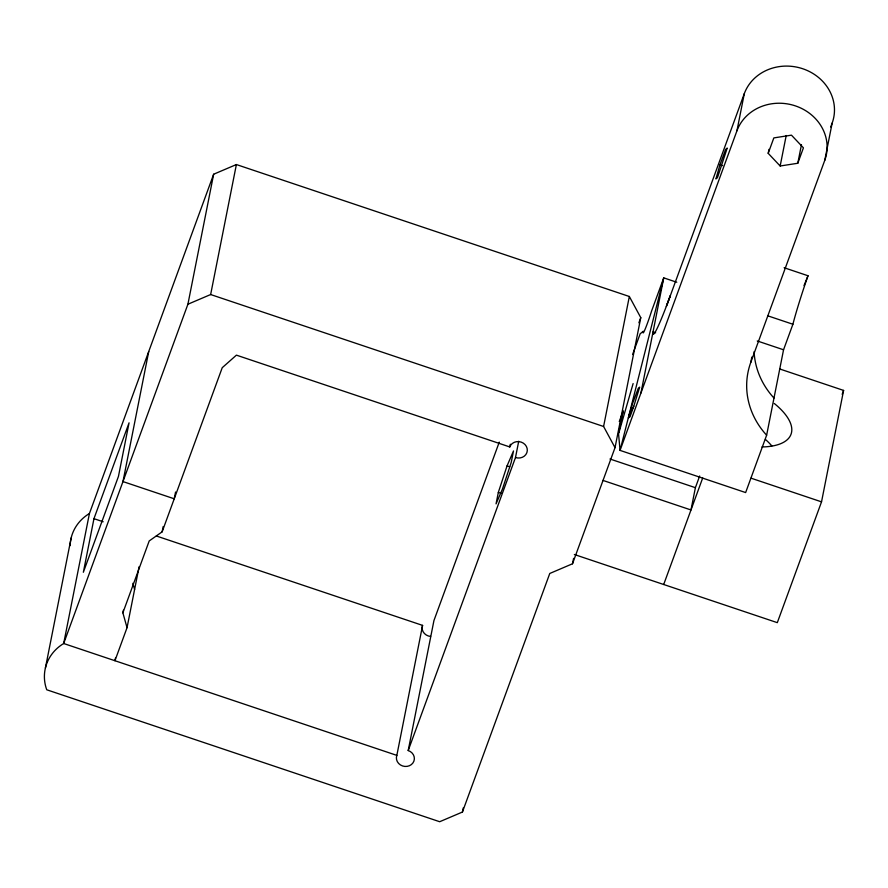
<?xml version="1.0" encoding="UTF-8"?>
<svg xmlns="http://www.w3.org/2000/svg" width="888" height="888" viewBox="0 0 888 888"><rect width="100%" height="100%" fill="white"/><g stroke="black" fill="none" stroke-linecap="round" stroke-linejoin="round"><path stroke-width="1.33" d="M784.126 267.732L807.991 275.746A54.29 3.208 -71.4 0 0 792.906 324.253L783.549 349.783L766.633 435.209L745.643 492.563L620.068 450.394L618.548 433.844L623.054 411.233M632.578 354.534L640.17 333.799L643.245 331.268A18.149 1.077 -71.4 0 0 645.243 328.915A18.149 1.077 -71.4 0 0 651.592 311.022L663.736 277.866L640.936 393.007L620.068 450.394L663.736 277.866L676.767 282.24M45.41 667.987L71.151 537.984M89.422 513.519L63.681 643.511A45.133 40.97 11.2 0 0 46.742 689.776L439.693 821.722L462.426 812.043L549.772 573.47L572.505 563.78L615.029 447.652L640.77 317.649L629.337 296.492L236.386 164.546L213.653 174.226L89.422 513.519A45.133 40.97 11.2 0 0 70.152 545.609M93.962 518.67L83.35 572.272L118.448 476.423L129.06 422.821L93.962 518.67L103.163 521.767M148.718 351.581L122.977 481.585L174.226 498.79L175.569 492.019M115.473 658.019L114.941 660.728L127.04 627.683L122.877 612.831L123.399 610.2M499.267 442.124L433.943 620.546L408.203 750.538A9.024 8.192 11.2 0 1 413.919 761.116A9.024 8.192 11.2 0 1 402.553 765.956A9.024 8.192 11.2 0 1 396.836 755.377L63.681 643.511L187.912 304.229L213.653 174.226M127.04 627.683L139.105 566.699M122.877 612.831L149.206 540.947L162.138 531.834L163.181 526.562M187.912 304.229L210.645 294.539L236.386 164.546M396.836 755.377L422.577 625.385L156.321 535.975M498.335 492.352L496.059 503.862L502.497 488.922L511.211 462.459L513.497 450.949L507.059 465.889L498.335 492.352L500.965 493.229M162.138 531.834L222.233 367.699L236.419 355.144L509.768 446.942L510.311 444.233M408.203 750.538L515.495 457.52L518.714 441.269M462.426 812.043L463.225 807.98M572.505 563.78L573.581 558.363M615.029 447.652L603.596 426.484L629.337 296.492M620.046 426.706L623.176 410.911L619.28 421.556M640.936 393.007L736.951 130.78L744.299 93.64A46.409 42.125 11.2 0 1 802.741 68.742A46.409 42.125 11.2 0 1 832.145 123.132L824.786 160.273L750.793 362.36A81.94 74.381 11.2 0 0 766.633 435.209M699.677 475.99L695.393 487.679L690.986 509.967L602.952 480.408M768.198 153.324L773.837 137.906L791.463 135.165L803.429 147.841L797.79 163.259L780.164 166.001L768.198 153.324L768.986 149.351M780.164 166.001L786.213 135.498M750.793 362.36L751.847 357.054M797.79 163.259L801.464 144.689M574.347 554.501L777.311 622.655L821.533 501.853L843.6 390.42L779.609 368.931M719.979 164.78L715.917 178.932L717.471 177.656L727.216 148.085L725.663 149.362L719.979 164.78L722.61 165.656M618.88 432.711L633.122 383.583M633.766 406.271L630.036 416.727L628.393 417.971L632.456 403.818L638.228 388.433L639.693 387.135L633.766 406.271L628.959 415.04M638.883 322.81L640.77 317.649M666.377 306.471L744.299 93.64M830.713 127.017L832.145 123.132M663.691 584.504L702.697 477.988M842.168 394.316L843.6 390.42M666.955 304.706L670.307 295.726L665.345 308.924A71.673 4.24 -71.4 0 1 653.29 334.154L652.613 334.01M767.931 315.873L792.906 324.253M757.264 340.959L783.549 349.783M655.666 332.778L653.035 331.901L653.29 334.154M210.645 294.539L603.596 426.484M751.015 478.166L821.533 501.853M609.989 459.007L695.393 487.679M507.059 465.889L509.679 466.777M132.867 583.294L134.599 589.488M430.602 636.441A9.024 8.192 11.2 0 1 422.577 625.385M509.768 446.942A9.024 8.192 11.2 0 1 521.134 442.091A9.024 8.192 11.2 0 1 526.861 452.68A9.024 8.192 11.2 0 1 515.495 457.52M736.951 130.78A46.409 42.125 11.2 0 1 795.382 105.883A46.409 42.125 11.2 0 1 824.786 160.273M773.992 398.068A81.94 74.381 11.2 0 1 754.101 351.681M807.991 275.746A72.217 4.274 -71.4 0 1 804.017 285.57M774.303 403.496A72.217 29.992 20.1 0 1 761.982 446.964M765.4 439.405A72.217 29.992 20.1 0 1 771.827 445.92"/></g></svg>
